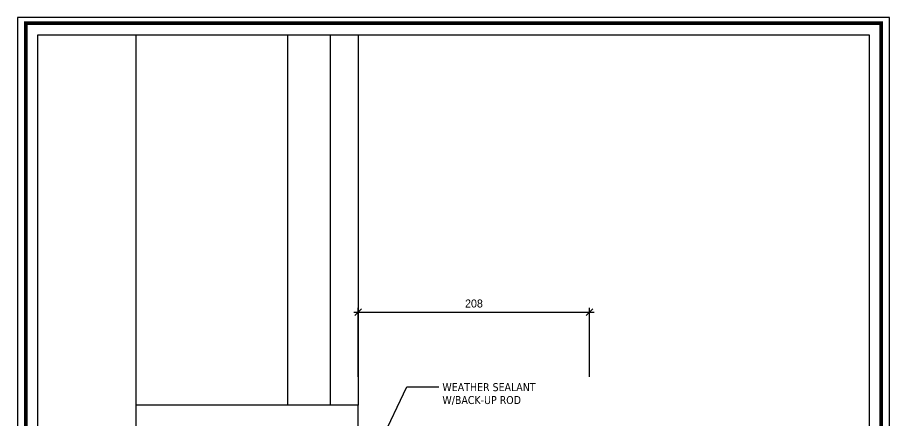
# Model space of a CAD drawing. Header units: millimetres. Extents: x 2352 to 12473, y 635 to 7997.
# Drawn here: x 2358 to 3142, y 4387 to 4750 of the extents above; entities that cross this region are included whole.
import ezdxf

# ---------------------------------------------------------------- set-up
doc = ezdxf.new("R2010")
doc.units = ezdxf.units.MM
doc.layers.get('Defpoints').update_dxf_attribs({"color": 187})
for name, color, linetype in [('4', 4, 'Continuous'), ('DIM', 7, 'Continuous'), ('nt', 34, 'Continuous'), ('REV01', 9, 'Continuous'), ('TE 07', 7, 'Continuous'), ('TEXT', 4, 'Continuous'), ('Xref_A동_07 Sec-2$0$AA-DWXM-DOOR', 4, 'Continuous'), ('Xref_A동_07 Sec-2$0$AA-ELEV-PCN8', 8, 'Continuous')]:
    doc.layers.add(name, color=color, linetype=linetype)
doc.styles.add('Expo M', font='Expo M.ttf')
doc.styles.get("Standard").update_dxf_attribs({"font": 'arial.ttf'})
doc.styles.add('알루이엔씨', font='Expo M.ttf')
doc.dimstyles.new('DS2', dxfattribs={"dimscale": 2, "dimtxt": 1.8, "dimasz": 1.5, "dimexe": 1, "dimexo": 1, "dimgap": 0.5, "dimtad": 1, "dimtoh": 1, "dimdec": 1, "dimzin": 1, "dimdsep": 46, "dimtxsty": 'Expo M', "dimcen": 2, "dimadec": 1, "dimazin": 0, "dimtfac": 1, "dimtdec": 4, "dimtix": 1, "dimtmove": 1, "dimatfit": 3, "dimfxl": 1, "dimtolj": 1, "dimtzin": 1, "dimarcsym": 0})
doc.dimstyles.new('알루이엔씨4', dxfattribs={"dimscale": 4, "dimtxt": 1.8, "dimasz": 1.5, "dimexe": 1, "dimexo": 1, "dimgap": 1, "dimtad": 1, "dimdec": 1, "dimdsep": 46, "dimtxsty": '알루이엔씨', "dimblk": 'OBLIQUE', "dimcen": 2, "dimdle": 1, "dimclrd": 7, "dimclre": 7, "dimclrt": 3, "dimadec": 1, "dimazin": 0, "dimtfac": 1, "dimtdec": 1, "dimtix": 1, "dimtmove": 2, "dimatfit": 3, "dimfxl": 1, "dimtvp": 1, "dimtolj": 1, "dimtzin": 0, "dimarcsym": 0})

# ---------------------------------------------------------------- blocks, each defined once
blk = doc.blocks.new('AL-TEMPLATE')
at = {"color": 9, "const_width": 2.5}
blk.add_lwpolyline([(1976.34, 1509.45), (2808.34, 1509.45), (2808.34, 927.05), (1976.34, 927.05)], close=True, dxfattribs=at)
at = {"layer": 'nt', "color": 254, "linetype": 'Continuous', "ltscale": 2}
blk.add_lwpolyline([(1972.34, 1515.25), (1972.34, 921.25), (2812.34, 921.25), (2812.34, 1515.25)], close=True, dxfattribs=at)
at = {"layer": 'TE 07'}
blk.add_lwpolyline([(1984.07, 1501.32), (2709.08, 1501.32), (2709.08, 935.18), (1984.07, 935.18)], close=True, dxfattribs=at)
blk = doc.blocks.new('_Oblique')
at = {"color": 0, "linetype": 'ByBlock', "lineweight": -2}
blk.add_line((-0.5, -0.5), (0.5, 0.5), dxfattribs=at)
blk = doc.blocks.new('*D175')
at = {"layer": 'Defpoints', "color": 0, "transparency": 16777216}
for p in [(2872.56, 4484.8), (2664.56, 4422.78), (2872.56, 4422.78)]:
    blk.add_point(p, dxfattribs=at)
at = {"layer": 'DIM', "color": 7, "lineweight": -2, "transparency": 16777216}
for p, q in [((2664.56, 4426.78), (2664.56, 4488.8)), ((2872.56, 4426.78), (2872.56, 4488.8)), ((2660.56, 4484.8), (2876.56, 4484.8))]:
    blk.add_line(p, q, dxfattribs=at)
at = {"layer": 'DIM', "color": 7, "lineweight": -2, "transparency": 16777216, "xscale": 6, "yscale": 6, "zscale": 6, "rotation": 180}
blk.add_blockref('_Oblique', (2664.56, 4484.8), dxfattribs=at)
at = {"layer": 'DIM', "color": 7, "lineweight": -2, "transparency": 16777216, "xscale": 6, "yscale": 6, "zscale": 6}
blk.add_blockref('_Oblique', (2872.56, 4484.8), dxfattribs=at)
at = {"layer": 'DIM', "color": 3, "transparency": 16777216, "insert": (2768.56, 4492.59), "char_height": 7.2, "attachment_point": 5, "style": '알루이엔씨'}
blk.add_mtext('\\A1;208', dxfattribs=at)

msp = doc.modelspace()

# ---------------------------------------------------------------- linework, layer by layer
at = {"layer": 'Xref_A동_07 Sec-2$0$AA-DWXM-DOOR'}
for p, q in [((2601.06, 4734.24), (2601.06, 4401.38)), ((2639.16, 4734.24), (2639.16, 4401.38))]:
    msp.add_line(p, q, dxfattribs=at)
msp.add_lwpolyline([(2464.56, 4341.38), (2664.56, 4341.38), (2664.56, 4401.38), (2464.56, 4401.38)], close=True, dxfattribs=at)
at = {"layer": 'Xref_A동_07 Sec-2$0$AA-ELEV-PCN8'}
for p, q in [((2464.56, 4734.24), (2464.56, 4401.38)), ((2664.56, 4734.24), (2664.56, 4401.38))]:
    msp.add_line(p, q, dxfattribs=at)

# ---------------------------------------------------------------- block references
at = {"layer": '4', "xscale": 1.32, "yscale": 1.32, "zscale": 1.32, "rotation": 270}
msp.add_blockref('AL-TEMPLATE', (1142.09, 7353.22), dxfattribs=at)

# ---------------------------------------------------------------- texts
at = {"layer": 'TEXT', "insert": (2841.98, 4401.38), "char_height": 7.2, "width": 101.7894, "attachment_point": 9, "line_spacing_factor": 0.963855}
msp.add_mtext('\\pxql;{\\fTahoma|b0|i0|c129|p34;WEATHER SEALANT W/BACK-UP ROD}', dxfattribs=at)

# ---------------------------------------------------------------- dimensions: what is measured, and where the dimension line sits
at = {"layer": 'DIM'}
dim = msp.add_linear_dim(base=(2872.56, 4484.8), p1=(2664.56, 4422.78), p2=(2872.56, 4422.78), angle=180, dimstyle='알루이엔씨4', dxfattribs=at)
dim.commit()
dim.dimension.update_dxf_attribs({"geometry": '*D175', "text_midpoint": (2768.56, 4492.59)})

# ---------------------------------------------------------------- leaders
at = {"layer": 'REV01'}
msp.add_leader([(2671.1, 4339.62), (2708.14, 4417.6), (2737.13, 4417.6)], dimstyle='DS2', override={"dimgap": 0.5, "dimtad": 0}, dxfattribs=at)

doc.saveas('drawing.dxf')
